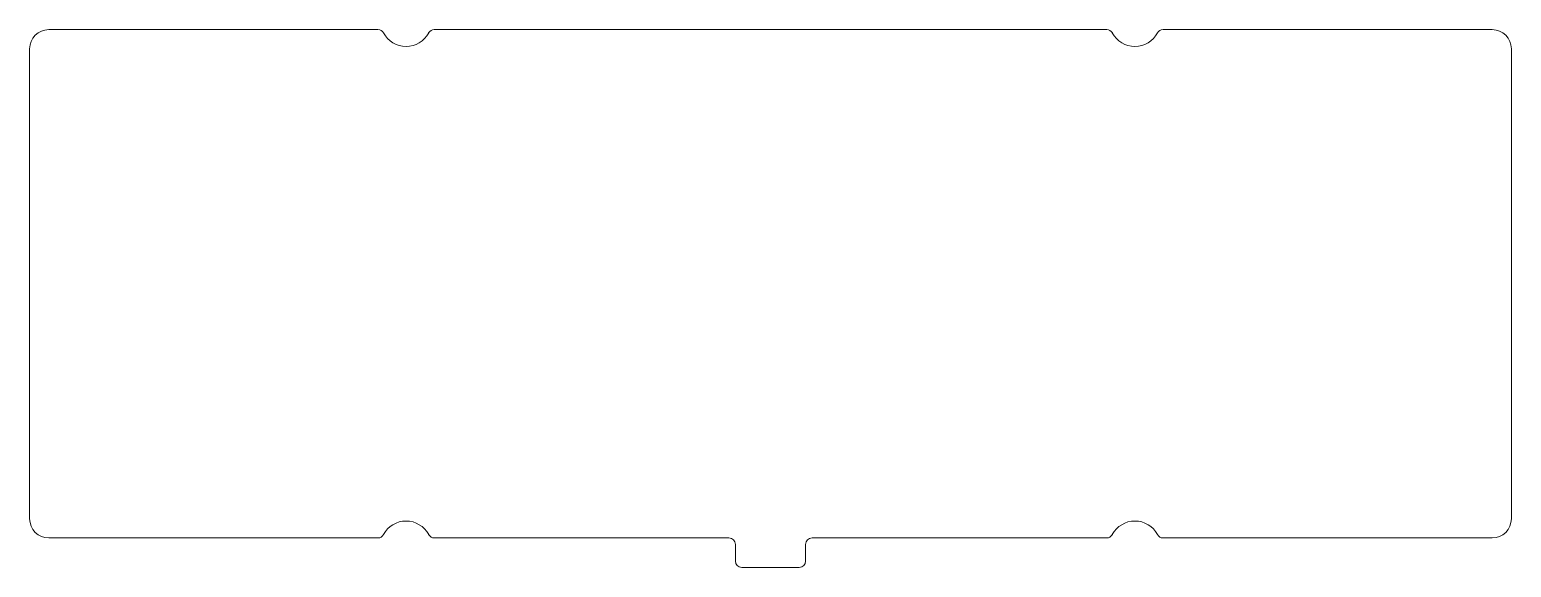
# Model space of a CAD drawing. Header units: millimetres. Extents: x -116 to 116, y -35 to 49.
import ezdxf

# ---------------------------------------------------------------- set-up
doc = ezdxf.new("R2010")
doc.units = ezdxf.units.MM
doc.layers.get('0').update_dxf_attribs({"lineweight": 5, "true_color": 0xffffff})

msp = doc.modelspace()

# ---------------------------------------------------------------- linework, layer by layer
for p, q in [((-113, 49.33), (-61.46, 49.33)), ((-52.64, 49.33), (52.64, 49.33)), ((61.46, 49.33), (113, 49.33)), ((-116, -27.27), (-116, 46.32)), ((116, 46.32), (116, -27.27)), ((-61.46, -30.27), (-113, -30.27)), ((-6.5, -30.27), (-52.64, -30.27)), ((-5.5, -32.88), (-5.5, -31.27)), ((5.5, -31.27), (5.5, -32.88)), ((52.64, -30.27), (6.5, -30.27)), ((113, -30.27), (61.46, -30.27)), ((-5.5, -33.88), (-5.5, -32.88)), ((5.5, -33.88), (5.5, -32.88)), ((4.5, -34.88), (-4.5, -34.88))]:
    msp.add_line(p, q)
for centre, radius, start, end in [((-113, 46.32), 3, 90, 180), ((-61.46, 48.33), 1, 28.0343, 90), ((-57.05, 50.68), 4, 208.0343, 331.9657), ((-52.64, 48.33), 1, 90, 151.9657), ((52.64, 48.33), 1, 28.0343, 90), ((57.05, 50.68), 4, 208.0343, 331.9657), ((61.46, 48.33), 1, 90, 151.9657), ((113, 46.32), 3, 0, 90), ((-113, -27.27), 3, 180, 270), ((-57.05, -31.62), 4, 28.0343, 151.9657), ((57.05, -31.62), 4, 28.0343, 151.9657), ((113, -27.27), 3, 270, 360), ((-61.46, -29.27), 1, 270, 331.9657), ((-52.64, -29.27), 1, 208.0343, 270), ((52.64, -29.27), 1, 270, 331.9657), ((61.46, -29.27), 1, 208.0343, 270), ((-6.5, -31.27), 1, 0, 90), ((6.5, -31.27), 1, 90, 180), ((-4.5, -33.88), 1, 180, 270), ((4.5, -33.88), 1, 270, 360)]:
    msp.add_arc(centre, radius, start, end)

doc.saveas('drawing.dxf')
